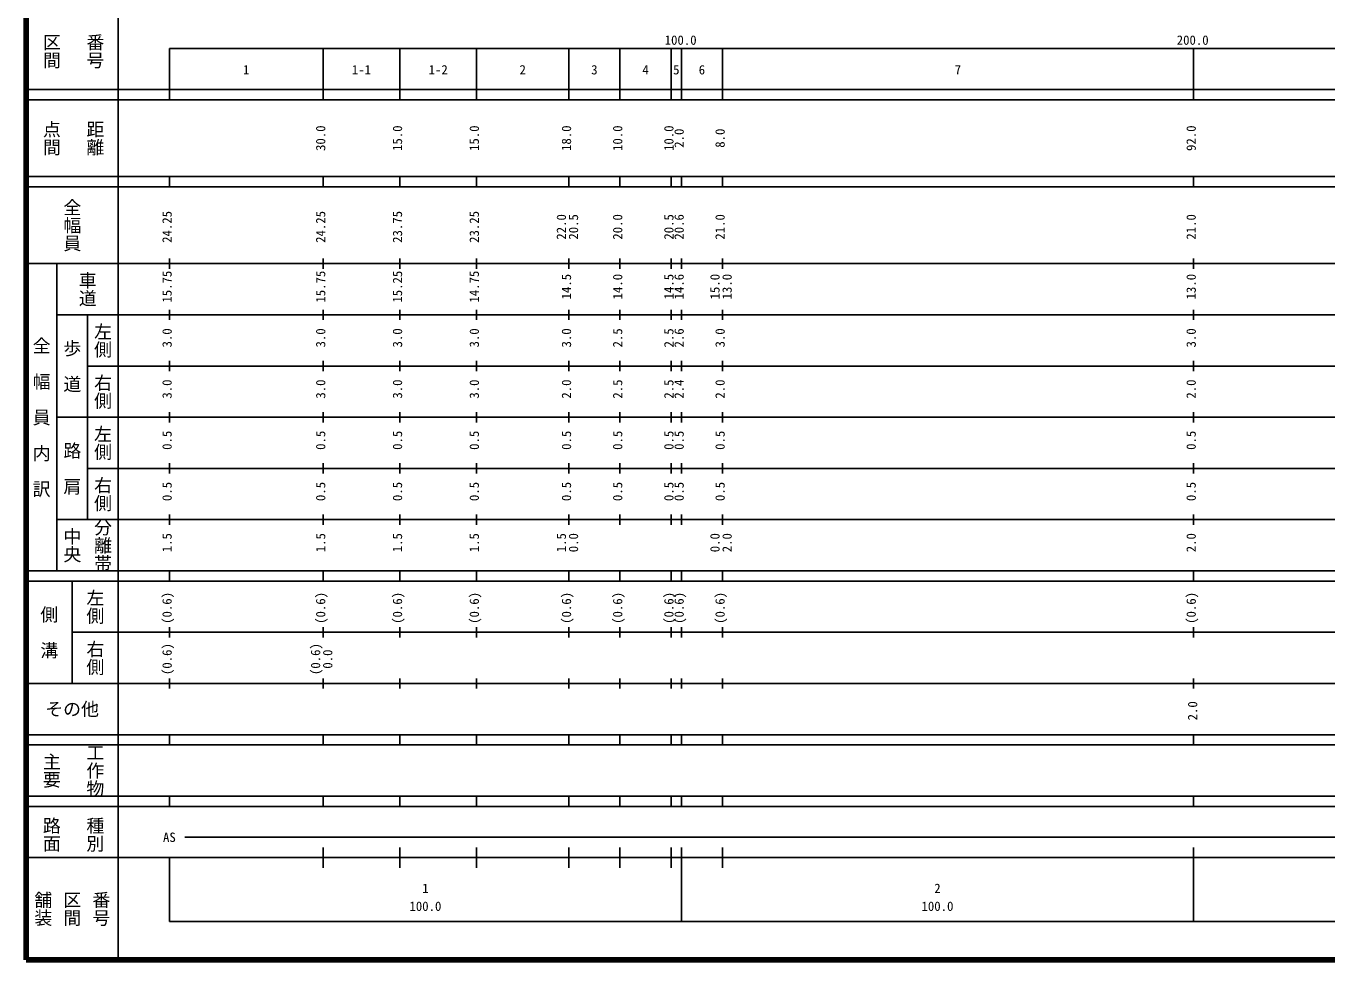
# Model space of a CAD drawing. Units: millimetres on the paper, enlarged 1000 times. Extents: x 40000 to 680000, y 20000 to 380000.
# Drawn here: x 40000 to 294071, y 20000 to 202409 of the extents above; entities that cross this region are included whole.
import ezdxf
from ezdxf.enums import TextEntityAlignment as Align

# ---------------------------------------------------------------- set-up
doc = ezdxf.new("R2010")
doc.units = ezdxf.units.MM
doc.header["$LTSCALE"] = 1000
doc.layers.add('M-TTL', color=2, linetype='Continuous', lineweight=140)
doc.layers.add('M-TTL-BAND', color=7, linetype='Continuous', lineweight=25)
doc.styles.add('@ＭＳ ゴシック', font='')
doc.styles.add('ＭＳ ゴシック', font='')
doc.styles.get('@ＭＳ ゴシック').set_extended_font_data('@MS Gothic')
doc.styles.get('ＭＳ ゴシック').set_extended_font_data('MS Gothic')

msp = doc.modelspace()

# ---------------------------------------------------------------- linework, layer by layer
at = {"layer": 'M-TTL'}
for p, q in [((40000, 380000), (40000, 20000)), ((40000, 20000), (680000, 20000))]:
    msp.add_line(p, q, dxfattribs=at)
at = {"layer": 'M-TTL-BAND'}
for p, q in [((58000, 370000), (58000, 20000)), ((68000, 198000), (579000, 198000)), ((68000, 198000), (68000, 188000)), ((98000, 188000), (98000, 198000)), ((113000, 188000), (113000, 198000)), ((128000, 188000), (128000, 198000)), ((146000, 188000), (146000, 198000)), ((156000, 188000), (156000, 198000)), ((166000, 188000), (166000, 198000)), ((168000, 188000), (168000, 198000)), ((176000, 188000), (176000, 198000)), ((268000, 188000), (268000, 198000)), ((40000, 190000), (579000, 190000)), ((40000, 188000), (579000, 188000)), ((40000, 173000), (579000, 173000)), ((68000, 171000), (68000, 173000)), ((98000, 171000), (98000, 173000)), ((113000, 171000), (113000, 173000)), ((128000, 171000), (128000, 173000)), ((146000, 171000), (146000, 173000)), ((156000, 171000), (156000, 173000)), ((166000, 171000), (166000, 173000)), ((168000, 171000), (168000, 173000)), ((176000, 171000), (176000, 173000)), ((268000, 171000), (268000, 173000)), ((40000, 171000), (579000, 171000)), ((40000, 156000), (579000, 156000)), ((46000, 96000), (46000, 156000)), ((68000, 155000), (68000, 157000)), ((98000, 155000), (98000, 157000)), ((113000, 155000), (113000, 157000)), ((128000, 155000), (128000, 157000)), ((146000, 155000), (146000, 157000)), ((156000, 155000), (156000, 157000)), ((166000, 155000), (166000, 157000)), ((168000, 155000), (168000, 157000)), ((176000, 155000), (176000, 157000)), ((268000, 155000), (268000, 157000)), ((46000, 146000), (579000, 146000)), ((52000, 146000), (52000, 106000)), ((68000, 145000), (68000, 147000)), ((98000, 145000), (98000, 147000)), ((113000, 145000), (113000, 147000)), ((128000, 145000), (128000, 147000)), ((146000, 145000), (146000, 147000)), ((156000, 145000), (156000, 147000)), ((166000, 145000), (166000, 147000)), ((168000, 145000), (168000, 147000)), ((176000, 145000), (176000, 147000)), ((268000, 145000), (268000, 147000)), ((52000, 136000), (579000, 136000)), ((68000, 135000), (68000, 137000)), ((98000, 135000), (98000, 137000)), ((113000, 135000), (113000, 137000)), ((128000, 135000), (128000, 137000)), ((146000, 135000), (146000, 137000)), ((156000, 135000), (156000, 137000)), ((166000, 135000), (166000, 137000)), ((168000, 135000), (168000, 137000)), ((176000, 135000), (176000, 137000)), ((268000, 135000), (268000, 137000)), ((46000, 126000), (579000, 126000)), ((68000, 125000), (68000, 127000)), ((98000, 125000), (98000, 127000)), ((113000, 125000), (113000, 127000)), ((128000, 125000), (128000, 127000)), ((146000, 125000), (146000, 127000)), ((156000, 125000), (156000, 127000)), ((166000, 125000), (166000, 127000)), ((168000, 125000), (168000, 127000)), ((176000, 125000), (176000, 127000)), ((268000, 125000), (268000, 127000)), ((68000, 115000), (68000, 117000)), ((98000, 115000), (98000, 117000)), ((113000, 115000), (113000, 117000)), ((128000, 115000), (128000, 117000)), ((146000, 115000), (146000, 117000)), ((156000, 115000), (156000, 117000)), ((166000, 115000), (166000, 117000)), ((168000, 115000), (168000, 117000)), ((176000, 115000), (176000, 117000)), ((268000, 115000), (268000, 117000)), ((52000, 116000), (579000, 116000)), ((68000, 105000), (68000, 107000)), ((98000, 105000), (98000, 107000)), ((113000, 105000), (113000, 107000)), ((128000, 105000), (128000, 107000)), ((146000, 105000), (146000, 107000)), ((156000, 105000), (156000, 107000)), ((166000, 105000), (166000, 107000)), ((168000, 105000), (168000, 107000)), ((176000, 105000), (176000, 107000)), ((268000, 105000), (268000, 107000)), ((46000, 106000), (579000, 106000)), ((40000, 96000), (579000, 96000)), ((68000, 94000), (68000, 96000)), ((98000, 94000), (98000, 96000)), ((113000, 94000), (113000, 96000)), ((128000, 94000), (128000, 96000)), ((146000, 94000), (146000, 96000)), ((156000, 94000), (156000, 96000)), ((166000, 94000), (166000, 96000)), ((168000, 94000), (168000, 96000)), ((176000, 94000), (176000, 96000)), ((268000, 94000), (268000, 96000)), ((40000, 94000), (579000, 94000)), ((49000, 94000), (49000, 74000)), ((49000, 84000), (579000, 84000)), ((68000, 83000), (68000, 85000)), ((98000, 83000), (98000, 85000)), ((113000, 83000), (113000, 85000)), ((128000, 83000), (128000, 85000)), ((146000, 83000), (146000, 85000)), ((156000, 83000), (156000, 85000)), ((166000, 83000), (166000, 85000)), ((168000, 83000), (168000, 85000)), ((176000, 83000), (176000, 85000)), ((268000, 83000), (268000, 85000)), ((40000, 74000), (579000, 74000)), ((68000, 73000), (68000, 75000)), ((98000, 73000), (98000, 75000)), ((113000, 73000), (113000, 75000)), ((128000, 73000), (128000, 75000)), ((146000, 73000), (146000, 75000)), ((156000, 73000), (156000, 75000)), ((166000, 73000), (166000, 75000)), ((168000, 73000), (168000, 75000)), ((176000, 73000), (176000, 75000)), ((268000, 73000), (268000, 75000)), ((40000, 64000), (579000, 64000)), ((68000, 62000), (68000, 64000)), ((98000, 62000), (98000, 64000)), ((113000, 62000), (113000, 64000)), ((128000, 62000), (128000, 64000)), ((146000, 62000), (146000, 64000)), ((156000, 62000), (156000, 64000)), ((166000, 62000), (166000, 64000)), ((168000, 62000), (168000, 64000)), ((176000, 62000), (176000, 64000)), ((268000, 62000), (268000, 64000)), ((40000, 62000), (579000, 62000)), ((40000, 52000), (579000, 52000)), ((68000, 50000), (68000, 52000)), ((98000, 50000), (98000, 52000)), ((113000, 50000), (113000, 52000)), ((128000, 50000), (128000, 52000)), ((146000, 50000), (146000, 52000)), ((156000, 50000), (156000, 52000)), ((166000, 50000), (166000, 52000)), ((168000, 50000), (168000, 52000)), ((176000, 50000), (176000, 52000)), ((268000, 50000), (268000, 52000)), ((40000, 50000), (579000, 50000)), ((71000, 44000), (565000, 44000)), ((98000, 38000), (98000, 42000)), ((113000, 38000), (113000, 42000)), ((128000, 38000), (128000, 42000)), ((146000, 38000), (146000, 42000)), ((156000, 38000), (156000, 42000)), ((166000, 38000), (166000, 42000)), ((168000, 27500), (168000, 42000)), ((176000, 38000), (176000, 42000)), ((268000, 27500), (268000, 42000)), ((40000, 40000), (579000, 40000)), ((68000, 40000), (68000, 27500)), ((68000, 27500), (579000, 27500))]:
    msp.add_line(p, q, dxfattribs=at)

# ---------------------------------------------------------------- texts
at = {"layer": 'M-TTL-BAND', "style": '@ＭＳ ゴシック'}
for s, p in [('番号', (53500, 197500)), ('区間', (45000, 197500)), ('点間', (45000, 180500)), ('距離', (53500, 180500)), ('全幅員', (49000, 163500)), ('車道', (52000, 151000)), ('左側', (55000, 141000)), ('全\u3000幅\u3000員\u3000内\u3000訳', (43000, 126000)), ('歩\u3000道', (49000, 136000)), ('右側', (55000, 131000)), ('左側', (55000, 121000)), ('路\u3000肩', (49000, 116000)), ('右側', (55000, 111000)), ('中央', (49000, 101000)), ('分離帯', (55000, 101000)), ('左側', (53500, 89000)), ('側\u3000溝', (44500, 84000)), ('右側', (53500, 79000)), ('工作物', (53500, 57000)), ('主要', (45000, 57000)), ('路面', (45000, 44500)), ('種別', (53500, 44500)), ('舗装', (43333, 30000)), ('区間', (49000, 30000)), ('番号', (54667, 30000))]:
    msp.add_text(s, height=2566, rotation=270, dxfattribs=at).set_placement(p, align=Align.MIDDLE_CENTER)
at = {"layer": 'M-TTL-BAND', "style": 'ＭＳ ゴシック'}
for s, p in [('100.0', (167844, 198195)), ('200.0', (267844, 198195)), ('1', (83000, 192405)), ('1-1', (105500, 192405)), ('1-2', (120500, 192405)), ('2', (137000, 192405)), ('3', (151000, 192405)), ('4', (161000, 192405)), ('5', (167000, 192405)), ('6', (172000, 192405)), ('7', (222000, 192405)), ('AS', (68000, 42500)), ('1', (118000, 32523)), ('2', (218000, 32523)), ('100.0', (118000, 29033)), ('100.0', (218000, 29033))]:
    msp.add_text(s, height=1833, dxfattribs=at).set_placement(p, align=Align.BOTTOM_CENTER)
for s, p in [('30.0', (99000, 180500)), ('15.0', (114000, 180500)), ('15.0', (129000, 180500)), ('18.0', (147000, 180500)), ('10.0', (157000, 180500)), ('10.0', (167000, 180500)), ('2.0', (169000, 180500)), ('8.0', (177000, 180500)), ('92.0', (269000, 180500)), ('24.25', (69000, 163174)), ('24.25', (99000, 163174)), ('23.75', (114000, 163174)), ('23.25', (129000, 163174)), ('22.0', (146000, 163174)), ('20.5', (148370, 163174)), ('20.0', (157000, 163174)), ('20.5', (167000, 163174)), ('20.6', (169000, 163174)), ('21.0', (177000, 163174)), ('21.0', (269000, 163174)), ('15.75', (69000, 151500)), ('15.75', (99000, 151500)), ('15.25', (114000, 151500)), ('14.75', (129000, 151500)), ('14.5', (147000, 151500)), ('14.0', (157000, 151500)), ('14.5', (167000, 151500)), ('14.6', (169000, 151500)), ('15.0', (176000, 151500)), ('13.0', (178370, 151500)), ('13.0', (269000, 151500)), ('3.0', (69000, 141500)), ('3.0', (99000, 141500)), ('3.0', (114000, 141500)), ('3.0', (129000, 141500)), ('3.0', (147000, 141500)), ('2.5', (157000, 141500)), ('2.5', (167000, 141500)), ('2.6', (169000, 141500)), ('3.0', (177000, 141500)), ('3.0', (269000, 141500)), ('3.0', (69000, 131500)), ('3.0', (99000, 131500)), ('3.0', (114000, 131500)), ('3.0', (129000, 131500)), ('2.0', (147000, 131500)), ('2.5', (157000, 131500)), ('2.5', (167000, 131500)), ('2.4', (169000, 131500)), ('2.0', (177000, 131500)), ('2.0', (269000, 131500)), ('0.5', (69000, 121500)), ('0.5', (99000, 121500)), ('0.5', (114000, 121500)), ('0.5', (129000, 121500)), ('0.5', (147000, 121500)), ('0.5', (157000, 121500)), ('0.5', (167000, 121500)), ('0.5', (169000, 121500)), ('0.5', (177000, 121500)), ('0.5', (269000, 121500)), ('0.5', (69000, 111500)), ('0.5', (99000, 111500)), ('0.5', (114000, 111500)), ('0.5', (129000, 111500)), ('0.5', (147000, 111500)), ('0.5', (157000, 111500)), ('0.5', (167000, 111500)), ('0.5', (169000, 111500)), ('0.5', (177000, 111500)), ('0.5', (269000, 111500)), ('1.5', (69000, 101500)), ('1.5', (99000, 101500)), ('1.5', (114000, 101500)), ('1.5', (129000, 101500)), ('1.5', (146000, 101500)), ('0.0', (148370, 101500)), ('0.0', (176000, 101500)), ('2.0', (178370, 101500)), ('2.0', (269000, 101500)), ('(0.6)', (69000, 88764)), ('(0.6)', (99000, 88764)), ('(0.6)', (114000, 88764)), ('(0.6)', (129000, 88764)), ('(0.6)', (147000, 88764)), ('(0.6)', (157000, 88764)), ('(0.6)', (167000, 88764)), ('(0.6)', (169000, 88764)), ('(0.6)', (177000, 88764)), ('(0.6)', (269000, 88764)), ('(0.6)', (69000, 78764)), ('(0.6)', (98000, 78764)), ('0.0', (100370, 78764)), ('2.0', (269283, 68662))]:
    msp.add_text(s, height=1833, rotation=90, dxfattribs=at).set_placement(p, align=Align.BOTTOM_CENTER)
msp.add_text('その他', height=2566, dxfattribs=at).set_placement((49000, 69000), align=Align.MIDDLE_CENTER)

doc.saveas('drawing.dxf')
